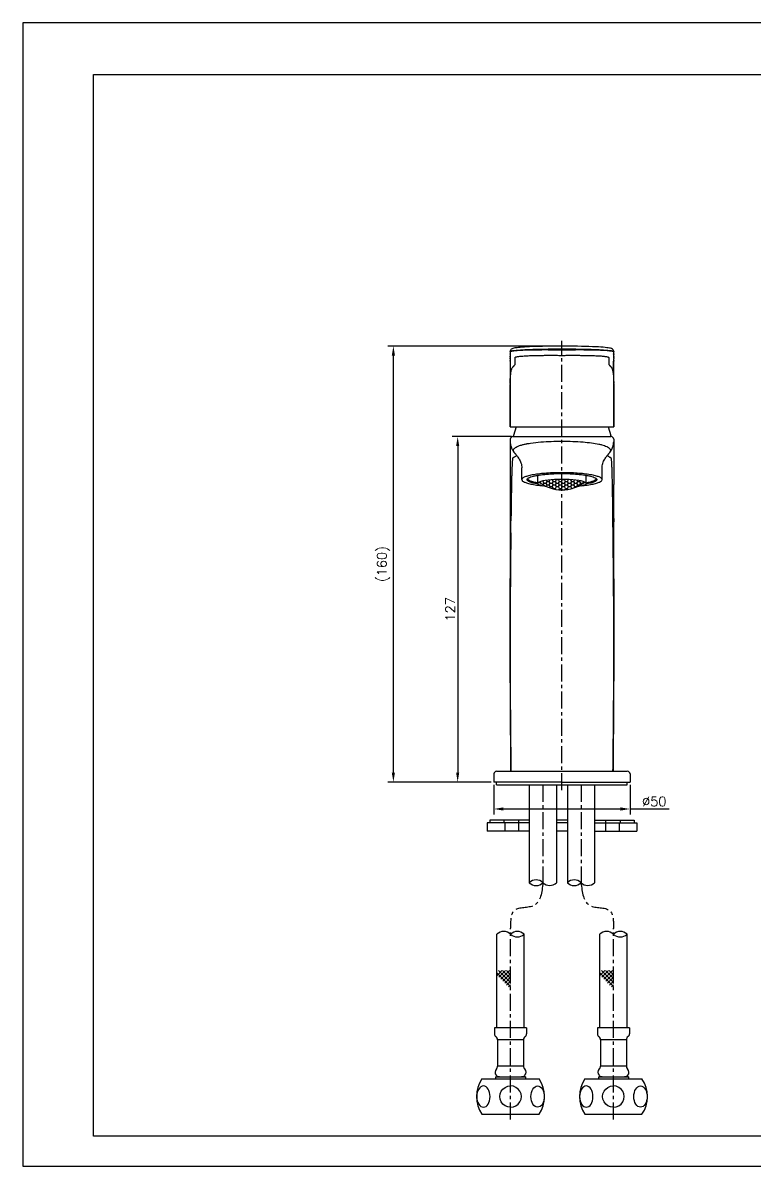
# Model space of a CAD drawing. Extents: x 19896 to 20490, y -3930 to -3510.
# Drawn here: x 19895.9 to 20164.6, y -3930.2 to -3510.2 of the extents above; entities that cross this region are included whole.
import ezdxf

# ---------------------------------------------------------------- set-up
doc = ezdxf.new("R2010")
doc.units = 0
doc.header["$LTSCALE"] = 5
doc.header["$MEASUREMENT"] = 0
doc.linetypes.add('CENTER', pattern=[2, 1.25, -0.25, 0.25, -0.25])
doc.layers.get('0').update_dxf_attribs({"color": 2, "linetype": 'CONTINUOUS'})
doc.layers.get('Defpoints').update_dxf_attribs({"linetype": 'CONTINUOUS'})
for name, color, linetype in [('02___PRT_ALL_AXES', 7, 'CONTINUOUS'), ('CENTER', 1, 'CENTER'), ('CL', 1, 'CENTER'), ('D', 2, 'CONTINUOUS'), ('DIM', 2, 'CONTINUOUS'), ('DWG', 7, 'CONTINUOUS'), ('TXT', 4, 'CONTINUOUS')]:
    doc.layers.add(name, color=color, linetype=linetype)
doc.styles.add('GHS', font='romans', dxfattribs={"bigfont": 'ghs'})
doc.dimstyles.new('HONG', dxfattribs={"dimscale": 0, "dimtxt": 3.5, "dimasz": 3.5, "dimexe": 2, "dimexo": 1, "dimgap": 1, "dimtad": 1, "dimdec": 4, "dimdsep": 46, "dimtxsty": 'GHS', "dimcen": 3, "dimclrd": 2, "dimclre": 2, "dimclrt": 2, "dimadec": 0, "dimazin": 0, "dimtfac": 1, "dimtdec": 4, "dimtmove": 0, "dimatfit": 2, "dimfxl": 0, "dimtvp": 1, "dimtolj": 1, "dimarcsym": 0})

# ---------------------------------------------------------------- blocks, each defined once
blk = doc.blocks.new('*D4')
at = {"layer": 'D', "color": 2, "lineweight": -2}
for p, q in [((20093, -3628.87), (20030.06, -3628.87)), ((20032.06, -3785.58), (20032.06, -3632.37)), ((20068, -3789.08), (20030.06, -3789.08))]:
    blk.add_line(p, q, dxfattribs=at)
at = {"layer": 'D', "color": 2}
for points in [[(20031.47, -3632.37), (20032.64, -3632.37), (20032.06, -3628.87)], [(20031.47, -3785.58), (20032.64, -3785.58), (20032.06, -3789.08)]]:
    blk.add_solid(points, dxfattribs=at)
at = {"layer": 'Defpoints', "color": 0}
for p in [(20032.06, -3628.87), (20094, -3628.87), (20069, -3789.08)]:
    blk.add_point(p, dxfattribs=at)
at = {"layer": 'D', "color": 2, "insert": (20028.39, -3708.97), "char_height": 3.5, "attachment_point": 5, "rotation": 90, "style": 'GHS'}
blk.add_mtext('\\A1;(160)', dxfattribs=at)
blk = doc.blocks.new('*D0')
at = {"layer": 'D', "color": 2, "lineweight": -2}
for p, q in [((20069, -3790.08), (20069, -3800.95)), ((20119, -3790.08), (20119, -3800.95)), ((20072.5, -3798.95), (20115.5, -3798.95)), ((20119, -3798.95), (20133.34, -3798.95))]:
    blk.add_line(p, q, dxfattribs=at)
at = {"layer": 'D', "color": 2}
for points in [[(20072.5, -3798.36), (20072.5, -3799.53), (20069, -3798.95)], [(20115.5, -3798.36), (20115.5, -3799.53), (20119, -3798.95)]]:
    blk.add_solid(points, dxfattribs=at)
at = {"layer": 'Defpoints', "color": 0}
for p in [(20069, -3789.08), (20119, -3789.08), (20119, -3798.95)]:
    blk.add_point(p, dxfattribs=at)
at = {"layer": 'D', "color": 2, "insert": (20127.92, -3796.2), "char_height": 3.5, "attachment_point": 5, "style": 'GHS'}
blk.add_mtext('\\A1;%%C50', dxfattribs=at)
blk = doc.blocks.new('*D8')
at = {"layer": 'D', "color": 2, "lineweight": -2}
for p, q in [((20075.47, -3662.13), (20053.68, -3662.13)), ((20055.68, -3665.63), (20055.68, -3785.58)), ((20068, -3789.08), (20053.68, -3789.08))]:
    blk.add_line(p, q, dxfattribs=at)
at = {"layer": 'D', "color": 2}
for points in [[(20055.1, -3665.63), (20056.26, -3665.63), (20055.68, -3662.13)], [(20055.1, -3785.58), (20056.26, -3785.58), (20055.68, -3789.08)]]:
    blk.add_solid(points, dxfattribs=at)
at = {"layer": 'Defpoints', "color": 0}
for p in [(20076.47, -3662.13), (20055.68, -3789.08), (20069, -3789.08)]:
    blk.add_point(p, dxfattribs=at)
at = {"layer": 'D', "color": 2, "insert": (20052.93, -3725.6), "char_height": 3.5, "attachment_point": 5, "rotation": 90, "style": 'GHS'}
blk.add_mtext('\\A1;127', dxfattribs=at)

msp = doc.modelspace()

# ---------------------------------------------------------------- hatches: boundary and pattern name
at = {"layer": 'D', "ltscale": 0.6}
h = msp.add_hatch(dxfattribs=at)
h.set_pattern_fill('HONEY', color=256, scale=6)
h.set_pattern_definition([(0, (950.0783, -3700.6751), (1.125, 0.649519053), [0.75, -1.5]), (120, (950.0783, -3700.6751), (-1.125, 0.649519053), [0.75, -1.5]), (60, (950.0783, -3700.6751), (2e-16, 1.299038106), [-1.5, 0.75])])
edge = h.paths.add_edge_path()
edge.add_ellipse((20094.00169, -3668.20205), major_axis=(0, -13.52487), ratio=0.998161325, start_angle=360, end_angle=385.1028991)
edge.add_ellipse((20094.00169, -3668.20205), major_axis=(0, -13.52487), ratio=0.998161325, start_angle=385.1028991, end_angle=398.1755661)
edge.add_ellipse((20094.00169, -3679.33898), major_axis=(-8.9, 0), ratio=0.16301043, start_angle=200.3597254, end_angle=270)
edge.add_line((20094.00169, -3677.88819), (20094.00169, -3681.72692))
edge = h.paths.add_edge_path()
edge.add_ellipse((20094.00169, -3668.20205), major_axis=(0, -13.52487), ratio=0.998161325, start_angle=334.8971009, end_angle=360)
edge.add_line((20094.00169, -3681.72692), (20094.00169, -3677.88819))
edge.add_ellipse((20094.00169, -3679.33898), major_axis=(-8.9, 0), ratio=0.16301043, start_angle=270, end_angle=339.6402746)
edge.add_ellipse((20094.00169, -3668.20205), major_axis=(0, -13.52487), ratio=0.998161325, start_angle=321.8244339, end_angle=334.8971009)

# ---------------------------------------------------------------- linework, layer by layer
at = {"color": 7, "linetype": 'Continuous'}
for p, q in [((20074.9578, -3630.88983), (20074.94943, -3631.04855)), ((20074.94955, -3631.04853), (20074.94947, -3631.04038)), ((20074.94947, -3631.04038), (20074.94947, -3631.22907)), ((20074.9981, -3632.13784), (20074.99794, -3632.17756)), ((20074.99794, -3632.18462), (20074.99887, -3632.30185)), ((20074.99794, -3632.18462), (20074.9988, -3632.28274)), ((20074.99799, -3631.98227), (20074.998, -3632.18462)), ((20074.99922, -3631.86522), (20074.99807, -3632.01845)), ((20074.99887, -3632.30185), (20075.00168, -3632.4865)), ((20075.00168, -3632.4865), (20075.00238, -3632.57032)), ((20075.00169, -3632.74771), (20075.00169, -3632.94767)), ((20075.00186, -3632.87164), (20075.00177, -3632.94059)), ((20075.00177, -3632.94059), (20075.00177, -3632.94762)), ((20075.00177, -3632.94762), (20075.00244, -3633.20656)), ((20075.00206, -3632.79939), (20075.00186, -3632.87164)), ((20075.00199, -3632.50584), (20075.00243, -3632.57992)), ((20075.00238, -3632.57032), (20075.00251, -3632.63191)), ((20075.00243, -3632.57992), (20075.00251, -3632.63192)), ((20094.00171, -3628.91767), (20091.21175, -3628.92905)), ((20112.99355, -3631.85692), (20112.98982, -3631.78886)), ((20112.99941, -3631.95488), (20112.99355, -3631.85692)), ((20112.99841, -3631.746), (20113.00293, -3631.8344)), ((20113.00103, -3632.72382), (20113.00087, -3632.65839)), ((20113.00094, -3632.59273), (20113.0014, -3632.5126)), ((20113.00134, -3632.805), (20113.00103, -3632.72382)), ((20113.00104, -3633.21113), (20113.00113, -3632.56198)), ((20113.00113, -3632.56198), (20113.00478, -3632.25941)), ((20113.00117, -3632.55925), (20113.00151, -3632.65233)), ((20113.00166, -3632.87099), (20113.00134, -3632.80496)), ((20113.0014, -3632.82143), (20113.00134, -3632.805)), ((20113.00164, -3632.92185), (20113.0014, -3632.82143)), ((20113.00151, -3632.65233), (20113.00153, -3632.65836)), ((20113.00153, -3632.65836), (20113.00164, -3632.74768)), ((20113.00162, -3633.00393), (20113.00166, -3632.94731)), ((20113.00166, -3632.94731), (20113.00164, -3632.92185)), ((20113.00274, -3632.40026), (20113.00433, -3632.30213)), ((20113.00293, -3631.8344), (20113.00524, -3631.9342)), ((20113.00538, -3632.02316), (20113.00432, -3631.87825)), ((20113.00433, -3632.30213), (20113.00458, -3632.28537)), ((20113.00458, -3632.28537), (20113.00484, -3632.26564)), ((20113.00478, -3632.25941), (20113.00517, -3632.17539)), ((20113.00484, -3632.26564), (20113.00501, -3632.25164)), ((20113.00501, -3632.25164), (20113.00539, -3632.17759)), ((20113.00524, -3631.9342), (20113.00543, -3631.98227)), ((20113.00538, -3632.17759), (20113.00538, -3631.98228)), ((20113.05389, -3631.04037), (20113.05381, -3631.04853)), ((20113.05389, -3631.22905), (20113.05389, -3631.04037)), ((20074.94948, -3634.45503), (20074.95023, -3643.42118)), ((20074.99814, -3633.56103), (20074.99795, -3633.51313)), ((20074.99799, -3633.51313), (20074.99828, -3633.91868)), ((20074.99828, -3633.91868), (20075.00095, -3634.17826)), ((20075.00248, -3633.26132), (20074.99877, -3633.62654)), ((20075.00095, -3634.17826), (20075.00639, -3634.45831)), ((20075.00244, -3633.20656), (20075.00248, -3633.26132)), ((20075.01536, -3635.3805), (20075.01566, -3635.61242)), ((20075.01553, -3635.45967), (20075.01566, -3635.59091)), ((20112.99423, -3634.62026), (20113.00432, -3634.02509)), ((20113.00086, -3633.26384), (20113.00092, -3633.21207)), ((20113.00092, -3633.21207), (20113.00162, -3633.00393)), ((20113.00113, -3633.14422), (20113.00131, -3633.17059)), ((20113.00514, -3633.70331), (20113.00152, -3633.39663)), ((20113.00406, -3633.37521), (20113.00527, -3633.47646)), ((20113.00432, -3634.02509), (20113.00538, -3633.81337)), ((20113.00527, -3633.47646), (20113.0054, -3633.51312)), ((20113.00538, -3633.81327), (20113.00538, -3633.51312)), ((20113.04936, -3644.51231), (20113.0539, -3634.45502)), ((20074.95023, -3643.42118), (20074.99377, -3650.54005)), ((20113.00518, -3651.59619), (20113.04936, -3644.51231)), ((20074.99798, -3651.53205), (20074.99782, -3651.48683)), ((20074.9986, -3651.71878), (20074.99817, -3651.58968)), ((20074.99955, -3652.04822), (20074.9986, -3651.71878)), ((20113.00216, -3658.52788), (20113.00541, -3651.52779)), ((20113.00613, -3651.32918), (20113.00541, -3651.52779)), ((20075.00173, -3658.52788), (20113.00165, -3658.52788)), ((20076.00151, -3662.12788), (20112.00169, -3662.12788)), ((20077.18867, -3658.52788), (20076.18539, -3661.7384)), ((20110.93867, -3658.52788), (20111.94196, -3661.7384)), ((20075.00169, -3663.12788), (20075.00115, -3679.81599)), ((20075.00188, -3664.20865), (20075.00233, -3664.27826)), ((20075.00212, -3664.23226), (20075.00229, -3664.25173)), ((20113.00099, -3664.28405), (20113.00143, -3664.22199)), ((20113.00169, -3663.12788), (20113.00219, -3679.80351)), ((20076.87313, -3668.4787), (20076.87875, -3668.48437)), ((20111.04852, -3668.5657), (20111.09232, -3668.51392)), ((20079.25167, -3677.95931), (20079.25167, -3673.60723)), ((20108.75167, -3677.95931), (20108.75167, -3673.60716)), ((20074.9864, -3682.44068), (20074.9777, -3694.03049)), ((20075.00115, -3679.81599), (20074.9864, -3682.44068)), ((20113.01922, -3683.07876), (20113.00219, -3679.80351)), ((20113.02187, -3691.43308), (20113.01922, -3683.07876)), ((20113.04746, -3703.2829), (20113.02187, -3691.43308)), ((20074.9777, -3694.03049), (20074.95345, -3704.06198)), ((20113.12355, -3725.46546), (20113.04746, -3703.2829)), ((20113.0873, -3758.05155), (20113.12915, -3746.2102)), ((20074.91933, -3758.72616), (20075.04699, -3785.08003)), ((20112.95639, -3785.08003), (20113.0873, -3758.05155)), ((20069.00169, -3786.08003), (20069.00169, -3789.08003)), ((20070.00169, -3785.08003), (20118.00169, -3785.08003)), ((20119.00169, -3786.08003), (20119.00169, -3789.08003)), ((20094.00172, -3789.08003), (20119.00169, -3789.08003))]:
    msp.add_line(p, q, dxfattribs=at)
at = {"color": 2}
for p, q in [((20070.10311, -3859.1094), (20075.10311, -3864.1094)), ((20070.14433, -3860.07665), (20071.8963, -3858.32467)), ((20070.73259, -3858.32467), (20075.10311, -3862.69519)), ((20070.85143, -3860.78375), (20073.31052, -3858.32467)), ((20071.55854, -3861.49086), (20074.72473, -3858.32467)), ((20072.14681, -3858.32467), (20075.10311, -3861.28097)), ((20072.26565, -3862.19797), (20075.10311, -3859.36051)), ((20073.56102, -3858.32467), (20075.10311, -3859.86676)), ((20107.90472, -3859.1094), (20112.90472, -3864.1094)), ((20107.94594, -3860.07665), (20109.69792, -3858.32467)), ((20108.53421, -3858.32467), (20112.90472, -3862.69519)), ((20108.65305, -3860.78375), (20111.11213, -3858.32467)), ((20109.36016, -3861.49086), (20112.52634, -3858.32467)), ((20109.94842, -3858.32467), (20112.90472, -3861.28097)), ((20110.06726, -3862.19797), (20112.90472, -3859.36051)), ((20111.36264, -3858.32467), (20112.90472, -3859.86676)), ((20072.97275, -3862.90508), (20075.10311, -3860.77472)), ((20073.67986, -3863.61218), (20075.10311, -3862.18893)), ((20074.38697, -3864.31929), (20075.10311, -3863.60315)), ((20110.77437, -3862.90508), (20112.90472, -3860.77472)), ((20111.48148, -3863.61218), (20112.90472, -3862.18893)), ((20112.18858, -3864.31929), (20112.90472, -3863.60315))]:
    msp.add_line(p, q, dxfattribs=at)
at = {"linetype": 'Continuous'}
msp.add_lwpolyline([(19895.91222, -3930.15456), (20489.91222, -3930.15456), (20489.91222, -3510.15456), (19895.91222, -3510.15456)], close=True, dxfattribs=at)
at = {"color": 7, "linetype": 'Continuous'}
for points in [[(20074.94948, -3631.22734), (20074.95308, -3631.36045), (20074.98615, -3631.65343)], [(20091.21175, -3628.92905), (20089.72594, -3628.9446), (20088.28719, -3628.96633), (20086.90545, -3628.99383), (20085.58953, -3629.02665), (20084.34701, -3629.0643), (20083.1842, -3629.10627), (20082.10568, -3629.15201), (20081.11496, -3629.20097), (20080.21463, -3629.25262), (20079.40516, -3629.30643), (20078.68558, -3629.3619), (20078.05438, -3629.41866), (20077.50998, -3629.47624), (20077.04273, -3629.53496), (20076.65116, -3629.59407), (20076.3052, -3629.65857), (20075.98883, -3629.73831), (20075.69497, -3629.85224), (20075.39089, -3630.05368), (20075.15314, -3630.33252), (20075.01878, -3630.61512), (20074.9578, -3630.88983)], [(20074.98615, -3631.65343), (20075.02193, -3631.83165), (20075.03735, -3631.89757)], [(20113.05042, -3630.99594), (20113.0416, -3630.85793), (20112.96413, -3630.55764), (20112.79799, -3630.25621), (20112.51653, -3629.97707), (20112.16667, -3629.79032), (20111.83505, -3629.68975), (20111.46649, -3629.61375), (20111.02956, -3629.54459), (20110.51471, -3629.4787), (20109.89197, -3629.41314), (20109.16174, -3629.34914), (20108.32082, -3629.28708), (20107.37093, -3629.22771), (20106.31512, -3629.17174), (20105.15978, -3629.11994), (20103.9136, -3629.07299), (20102.58742, -3629.03151), (20101.19395, -3628.996), (20099.74742, -3628.96687), (20098.26319, -3628.94442), (20096.75745, -3628.92878), (20094.00171, -3628.91767)], [(20112.98535, -3631.75952), (20112.97588, -3631.84123), (20112.96465, -3631.90352), (20112.9827, -3631.8261), (20113.02105, -3631.63027)], [(20113.02105, -3631.63027), (20113.05261, -3631.30661), (20113.05387, -3631.22645)], [(20074.99978, -3634.06471), (20074.98951, -3634.10851), (20074.95229, -3634.36443), (20074.94943, -3634.45246)], [(20075.00639, -3634.45831), (20075.01198, -3634.84646), (20075.01536, -3635.3805)], [(20112.98772, -3635.6621), (20112.98928, -3635.09934), (20112.99423, -3634.62026)], [(20113.0539, -3634.45399), (20113.05166, -3634.37522), (20113.01709, -3634.12319), (20113.00371, -3634.06582)], [(20074.99377, -3650.54005), (20075.0009, -3653.47878), (20075.00156, -3658.52788)], [(20075.00162, -3664.12789), (20075.00267, -3664.22271), (20075.02395, -3664.57375)], [(20075.02395, -3664.57375), (20075.06957, -3664.91943), (20075.13532, -3665.2546), (20075.21751, -3665.57701), (20075.3106, -3665.87833), (20075.4071, -3666.14787), (20075.50646, -3666.39453), (20075.6075, -3666.62167), (20075.71188, -3666.83665), (20075.82389, -3667.04927), (20075.94054, -3667.25408), (20076.06089, -3667.45018), (20076.18243, -3667.63457), (20076.30261, -3667.80485), (20076.41963, -3667.96025), (20076.53161, -3668.10008), (20076.63615, -3668.22334), (20076.73274, -3668.3313), (20076.81396, -3668.4179), (20076.87313, -3668.4787)], [(20111.28229, -3668.32369), (20111.31692, -3668.28583), (20111.35247, -3668.24622), (20111.38887, -3668.20488), (20111.42603, -3668.16182), (20111.46386, -3668.11707), (20111.50228, -3668.07068), (20111.5412, -3668.02269), (20111.58053, -3667.97315), (20111.62018, -3667.92211), (20111.66005, -3667.86965), (20111.70005, -3667.81584), (20111.74009, -3667.76075), (20111.78005, -3667.70451), (20111.81992, -3667.64712), (20111.85964, -3667.58861), (20111.8992, -3667.52898), (20111.93856, -3667.46824), (20111.97771, -3667.40639), (20112.01661, -3667.34344), (20112.05526, -3667.27936), (20112.09363, -3667.21417), (20112.13173, -3667.14779), (20112.16956, -3667.08018), (20112.20712, -3667.0113), (20112.24439, -3666.94111), (20112.28135, -3666.86959), (20112.31798, -3666.7967), (20112.35428, -3666.72238), (20112.39021, -3666.64659), (20112.42576, -3666.56929), (20112.4609, -3666.49043), (20112.4956, -3666.40994), (20112.52982, -3666.32778), (20112.56354, -3666.2439), (20112.5967, -3666.15823), (20112.62926, -3666.07073), (20112.66115, -3665.98136), (20112.69234, -3665.89001), (20112.72272, -3665.79668), (20112.75233, -3665.70097), (20112.78116, -3665.60248), (20112.80908, -3665.50117), (20112.83599, -3665.39683), (20112.86168, -3665.28957), (20112.88597, -3665.17932), (20112.90859, -3665.06652), (20112.92929, -3664.95137), (20112.9478, -3664.8345), (20112.96386, -3664.71657), (20112.9773, -3664.59787), (20112.98791, -3664.47915), (20112.99564, -3664.3597), (20113.00033, -3664.23915), (20113.00176, -3664.12788)], [(20076.86791, -3668.45485), (20076.85433, -3668.44004), (20076.86914, -3668.45705), (20076.92657, -3668.52486), (20077.01863, -3668.63719)], [(20077.01863, -3668.63719), (20077.14194, -3668.79234), (20077.29316, -3668.98833), (20077.46396, -3669.2167), (20077.64593, -3669.46874), (20077.83649, -3669.74393), (20078.03098, -3670.03942), (20078.22662, -3670.35584), (20078.41971, -3670.69349), (20078.6059, -3671.05279), (20078.77997, -3671.43371), (20078.93749, -3671.84021), (20079.07198, -3672.27509), (20079.17624, -3672.74612), (20079.23959, -3673.26319), (20079.25166, -3673.60717)], [(20108.75163, -3673.6071), (20108.75755, -3673.35835), (20108.80302, -3672.87567), (20108.88872, -3672.41433), (20109.00822, -3671.97648), (20109.15467, -3671.56327), (20109.32225, -3671.17301), (20109.50477, -3670.80593), (20109.69739, -3670.46046), (20109.89524, -3670.13631), (20110.09418, -3669.83298), (20110.29103, -3669.54962), (20110.48006, -3669.28979), (20110.65719, -3669.05536), (20110.81519, -3668.85284), (20110.94702, -3668.68863), (20111.04852, -3668.5657)], [(20111.06764, -3668.5431), (20111.07311, -3668.53784), (20111.09868, -3668.51295), (20111.12587, -3668.4861), (20111.15458, -3668.45732), (20111.1847, -3668.42663), (20111.21611, -3668.39409), (20111.24866, -3668.35978), (20111.28229, -3668.32369)], [(20074.95345, -3704.06198), (20074.88281, -3724.34564), (20074.86304, -3735.29886), (20074.87539, -3746.6923), (20074.91933, -3758.72616)], [(20113.12915, -3746.2102), (20113.13873, -3740.69243), (20113.14052, -3735.41098), (20113.12355, -3725.46546)]]:
    msp.add_lwpolyline(points, dxfattribs=at)
for centre, radius, start, end in [((20075.34127, -3631.05333), 0.39094, 179.2970805, 183.4993871), ((20078.90194, -3631.97826), 3.90397, 176.6084812, 180.0589642), ((20078.96467, -3632.17143), 3.96672, 178.4615908, 179.5148713), ((20126.37326, -3632.78185), 51.37153, 179.7445936, 179.9619238), ((20027.79534, -3632.58866), 47.20719, 359.7442303, 359.9471812), ((20071.1252, -3631.61094), 3.89256, 356.400024, 357.3643518), ((20108.70798, -3632.18148), 4.29742, 0.0812295, 3.0225573), ((20128.10124, -3632.64031), 15.10037, 179.8194571, 179.9693735), ((20094.52243, -3633.80183), 19.52445, 179.7298665, 180.006196), ((20097.11652, -3633.79985), 22.11854, 180.0123823, 180.8299639), ((20096.11702, -3633.81043), 21.11906, 179.5011018, 179.7269349), ((20097.36955, -3633.80287), 22.3715, 180.8128236, 181.1106082), ((20127.06673, -3633.26691), 14.06587, 179.9874604, 180.2542493), ((20123.76463, -3633.27892), 10.76375, 180.2683419, 180.6265948), ((20091.15853, -3633.80589), 21.84685, 0.0018796, 0.2690398), ((20172.96322, -3644.24497), 97.99453, 179.0284787, 179.2795334), ((20021.70772, -3644.14149), 91.32618, 0.8410681, 1.0079634), ((19182.34912, -3654.75691), 892.65469, 0.20989328, 0.38998974), ((19228.86073, -3654.8356), 846.14482, 0.22684577, 0.41682572), ((20076.00169, -3663.12788), 1, 90, 180), ((20076.47173, -3661.82788), 0.3, 162.6459754, 270), ((20111.65562, -3661.82788), 0.3, 270, 17.3540246), ((20112.00123, -3663.12814), 0.99999, 0.0145143, 89.9736969), ((20087.66555, -3664.12777), 12.66386, 180.0013329, 180.4727561), ((20092.3031, -3664.12666), 17.30142, 180.0699293, 181.1152116), ((20088.42916, -3664.11944), 13.42752, 180.5644981, 181.6873025), ((20087.26479, -3697.07052), 32.877, 100.388197, 100.7291544), ((20100.2848, -3664.12766), 12.71688, 359.4407993, 359.9987092), ((20107.97579, -3665.38856), 4.41186, 315.0264525, 316.043), ((20082.14563, -3678.33412), 1.06795, 134.1138477, 134.9230177), ((20106.11866, -3677.66411), 0.38295, 0.0357996, 9.2021921), ((20105.85773, -3678.33412), 1.06795, 45.0769432, 45.8861532), ((18722.32389, -3680.94189), 1353.00306, 359.29746084, 359.56513626), ((20070.00169, -3786.08003), 1, 90, 180), ((20118.00169, -3786.08003), 1, 0, 90)]:
    msp.add_arc(centre, radius, start, end, dxfattribs=at)
for centre, radius, start, end in [((20084.50172, -3828.65372), 3.6244, 46.3881408, 133.6118592), ((20084.50172, -3823.54726), 3.52303, 224.7963347, 315.2036653), ((20089.50172, -3823.40624), 3.62378, 226.3787465, 313.6212535), ((20098.50172, -3828.65372), 3.6244, 46.3787473, 133.6118592), ((20098.50172, -3823.54726), 3.52303, 224.7963347, 315.2036653), ((20103.50172, -3823.40624), 3.62378, 226.3787465, 313.6212535), ((20072.60311, -3847.43687), 3.52303, 44.7963347, 135.2036653), ((20077.60311, -3847.57875), 3.6244, 46.3881408, 133.6118592), ((20077.60311, -3842.33041), 3.6244, 226.3881408, 313.6118592), ((20110.40472, -3847.43687), 3.52303, 44.7963347, 135.2036653), ((20115.40472, -3847.57875), 3.6244, 46.3881408, 133.6118592), ((20115.40472, -3842.33041), 3.6244, 226.3881408, 313.6118592)]:
    msp.add_arc(centre, radius, start, end)
for points in [[(20074.95284, -3631.17941), (20074.95062, -3631.19527), (20074.94956, -3631.21133), (20074.94948, -3631.22734)], [(20075.01008, -3631.85535), (20075.00578, -3631.92517), (20075.00127, -3631.99501), (20074.99938, -3632.06493)], [(20074.99795, -3633.51313), (20074.99805, -3633.39333), (20075.00146, -3633.27356), (20075.0022, -3633.15377)], [(20113.00131, -3633.17059), (20113.00182, -3633.2388), (20113.00298, -3633.307), (20113.00406, -3633.37521)]]:
    msp.add_open_spline(points, degree=3, dxfattribs=at)
for points, knots in [([(20074.95054, -3631.04039), (20074.95173, -3631.00395), (20074.96188, -3630.94869), (20074.98684, -3630.87549), (20075.02693, -3630.81671), (20075.10583, -3630.76241), (20075.2306, -3630.71313), (20075.40853, -3630.66456), (20075.75731, -3630.59261), (20076.33213, -3630.50992), (20077.17937, -3630.41848), (20078.22754, -3630.33181), (20079.46386, -3630.25079), (20080.8746, -3630.17659), (20082.44262, -3630.11013), (20084.14915, -3630.05227), (20086.64109, -3629.98634), (20089.93846, -3629.93204), (20092.62533, -3629.91789), (20094.0017, -3629.91767)], [0, 0, 0, 0, 0.005675903, 0.008644582, 0.011999297, 0.016542216, 0.023297878, 0.032819815, 0.045218162, 0.078711973, 0.123153642, 0.177858011, 0.242404743, 0.316001024, 0.397745093, 0.486691063, 0.581779455, 0.785761168, 1, 1, 1, 1]), ([(20075.1401, -3630.93823), (20075.106, -3630.9544), (20075.04984, -3630.98758), (20074.98296, -3631.07127), (20074.9587, -3631.13755), (20074.95284, -3631.17941)], [0, 0, 0, 0, 0.356222885, 0.601047404, 1, 1, 1, 1]), ([(20074.98278, -3642.58343), (20074.99477, -3641.87988), (20075.02207, -3640.878), (20075.10867, -3639.61817), (20075.19348, -3638.83911), (20075.30514, -3638.17087), (20075.44433, -3637.60774), (20075.61493, -3637.14382), (20075.80446, -3636.77026), (20075.97965, -3636.51847), (20076.12117, -3636.35977), (20076.22253, -3636.268), (20076.32328, -3636.19646), (20076.41032, -3636.1215), (20076.48573, -3636.04327), (20076.57442, -3635.94507), (20076.66595, -3635.82697), (20076.75934, -3635.66891), (20076.82082, -3635.52573), (20076.808, -3635.40383), (20076.80384, -3635.32656), (20076.80587, -3635.24725), (20076.80602, -3635.14073), (20076.80355, -3635.00768), (20076.80444, -3634.84781), (20076.80537, -3634.68742), (20076.80699, -3634.47296), (20076.80322, -3634.25821), (20076.80591, -3634.04315), (20076.81627, -3633.88205), (20076.82758, -3633.72141), (20076.82485, -3633.55871), (20076.7887, -3633.4001), (20076.75835, -3633.26681), (20076.76338, -3633.15609), (20076.79108, -3633.071), (20076.85575, -3632.97599), (20076.96657, -3632.91159), (20077.10219, -3632.8642), (20077.32799, -3632.80604), (20077.69625, -3632.74021), (20078.23478, -3632.6668), (20078.89698, -3632.59726), (20079.67871, -3632.53245), (20080.57443, -3632.47319), (20081.57651, -3632.42032), (20083.10006, -3632.35768), (20084.73858, -3632.31806), (20086.48209, -3632.29872), (20088.39927, -3632.28205), (20090.38274, -3632.27996), (20092.42428, -3632.29021), (20093.47081, -3632.30318), (20094.00167, -3632.30299)], [0, 0, 0, 0, 0.077304602, 0.110070394, 0.138713283, 0.163366363, 0.184454295, 0.202345101, 0.217552735, 0.230357594, 0.235910182, 0.240886251, 0.245339001, 0.249474871, 0.253484323, 0.257266895, 0.26402013, 0.269805055, 0.277595899, 0.280328653, 0.283158551, 0.286108052, 0.289035651, 0.294863952, 0.300725664, 0.306598632, 0.312485522, 0.324286377, 0.330194291, 0.336108736, 0.342014397, 0.347900285, 0.353883282, 0.359860261, 0.362824375, 0.36593893, 0.369583665, 0.375190218, 0.379611717, 0.385400825, 0.400762733, 0.420691286, 0.4451026, 0.473904634, 0.506864903, 0.543721219, 0.584146596, 0.674384717, 0.723771607, 0.775706052, 0.885019901, 0.941678067, 1, 1, 1, 1]), ([(20094.0017, -3630.36957), (20093.4273, -3630.36967), (20092.28324, -3630.35608), (20090.0328, -3630.33599), (20087.82896, -3630.32907), (20085.69011, -3630.33649), (20083.73331, -3630.34798), (20081.89226, -3630.38453), (20080.18262, -3630.44553), (20079.06426, -3630.49777), (20078.06891, -3630.55674), (20077.20509, -3630.62165), (20076.4795, -3630.69108), (20075.8961, -3630.76523), (20075.50186, -3630.83106), (20075.26565, -3630.88978), (20075.17618, -3630.92112), (20075.1401, -3630.93823)], [0, 0, 0, 0, 0.091188156, 0.181630707, 0.357283466, 0.441050753, 0.521183585, 0.667938635, 0.733358146, 0.792765223, 0.845671771, 0.891644415, 0.930283636, 0.961366702, 0.985012621, 0.993662115, 1, 1, 1, 1]), ([(20094.00167, -3632.30299), (20094.26986, -3632.30357), (20094.80035, -3632.29869), (20095.8462, -3632.28954), (20097.12828, -3632.28219), (20098.63811, -3632.28108), (20100.10495, -3632.2864), (20101.51678, -3632.29868), (20103.25961, -3632.31799), (20104.89769, -3632.3575), (20106.42077, -3632.42007), (20107.42278, -3632.4728), (20108.31872, -3632.53195), (20109.10091, -3632.59666), (20109.76358, -3632.66621), (20110.30274, -3632.73953), (20110.67177, -3632.80543), (20110.89847, -3632.86332), (20111.03484, -3632.91078), (20111.14647, -3632.97489), (20111.2118, -3633.06996), (20111.23982, -3633.15504), (20111.24511, -3633.26571), (20111.21499, -3633.39897), (20111.17871, -3633.55743), (20111.17568, -3633.72003), (20111.18705, -3633.88057), (20111.19762, -3634.04156), (20111.19955, -3634.2565), (20111.1961, -3634.52454), (20111.19912, -3634.79219), (20111.19968, -3635.00552), (20111.19767, -3635.13845), (20111.19748, -3635.24491), (20111.19957, -3635.3242), (20111.19589, -3635.4015), (20111.18204, -3635.52241), (20111.24196, -3635.66512), (20111.33431, -3635.82212), (20111.42468, -3635.94014), (20111.51266, -3636.03789), (20111.58744, -3636.11606), (20111.67334, -3636.1914), (20111.77333, -3636.2626), (20111.87471, -3636.35251), (20112.01663, -3636.50875), (20112.191, -3636.75847), (20112.38175, -3637.12833), (20112.55236, -3637.58843), (20112.69363, -3638.14673), (20112.80603, -3638.81024), (20112.89166, -3639.58456), (20112.9796, -3640.83785), (20113.00743, -3641.83471), (20113.01976, -3642.53493)], [0, 0, 0, 0, 0.029516393, 0.058386018, 0.115110388, 0.170622327, 0.224556191, 0.276549937, 0.326012167, 0.416381999, 0.456872957, 0.493779033, 0.526812416, 0.555690052, 0.580154557, 0.600137735, 0.615563852, 0.621394893, 0.625843089, 0.631492841, 0.635153045, 0.638274582, 0.641242688, 0.647225303, 0.653215801, 0.659108541, 0.665020954, 0.670942284, 0.676856566, 0.688671433, 0.700445504, 0.706313739, 0.712150171, 0.715076094, 0.71803241, 0.720871786, 0.723602475, 0.731314729, 0.737092985, 0.743809114, 0.747580627, 0.751574688, 0.755706746, 0.760132713, 0.765073809, 0.77058549, 0.783331105, 0.798458352, 0.816274349, 0.837215266, 0.861748686, 0.890285327, 0.922922329, 1, 1, 1, 1]), ([(20112.76568, -3630.90106), (20112.6573, -3630.8659), (20112.38479, -3630.80989), (20111.90551, -3630.73682), (20111.28585, -3630.66658), (20110.5334, -3630.60005), (20109.65207, -3630.53865), (20108.24012, -3630.46056), (20106.21194, -3630.38383), (20103.50831, -3630.33842), (20100.5087, -3630.3283), (20097.30657, -3630.33929), (20095.11488, -3630.36103), (20094.00169, -3630.36957)], [0, 0, 0, 0, 0.018189881, 0.044256786, 0.077441581, 0.117700624, 0.16484596, 0.218466742, 0.343442097, 0.488820599, 0.65010669, 0.822288278, 1, 1, 1, 1]), ([(20094.0017, -3629.91767), (20095.37804, -3629.91788), (20098.06485, -3629.93206), (20101.36217, -3629.98634), (20103.85407, -3630.05226), (20105.56058, -3630.11011), (20107.1286, -3630.17657), (20108.53934, -3630.25078), (20109.77564, -3630.33181), (20110.82393, -3630.41854), (20111.67125, -3630.50983), (20112.24593, -3630.59224), (20112.5942, -3630.66442), (20112.7719, -3630.71326), (20112.89709, -3630.76256), (20112.97687, -3630.81655), (20113.01791, -3630.87522), (20113.04156, -3630.94892), (20113.05117, -3631.004), (20113.05242, -3631.04039)], [0, 0, 0, 0, 0.21423045, 0.418205415, 0.513291059, 0.602234477, 0.683976215, 0.757572782, 0.822117484, 0.87681809, 0.921281343, 0.954765211, 0.967122675, 0.976623324, 0.983417536, 0.98800756, 0.991376452, 0.994332293, 1, 1, 1, 1]), ([(20112.86803, -3630.94123), (20112.86074, -3630.93771), (20112.82739, -3630.92245), (20112.79286, -3630.90988), (20112.76568, -3630.90106)], [0, 0, 0, 0, 0.220871976, 1, 1, 1, 1]), ([(20112.93942, -3630.98405), (20112.9345, -3630.98031), (20112.91188, -3630.96417), (20112.88747, -3630.95063), (20112.86803, -3630.94123)], [0, 0, 0, 0, 0.222548591, 1, 1, 1, 1]), ([(20113.05405, -3631.22645), (20113.05371, -3631.18494), (20113.04048, -3631.12006), (20112.99799, -3631.03757), (20112.96156, -3631.00082), (20112.93942, -3630.98405)], [0, 0, 0, 0, 0.450499681, 0.69864049, 1, 1, 1, 1]), ([(20075.01566, -3635.61274), (20075.01566, -3636.04367), (20075.00941, -3637.01917), (20074.98167, -3638.64579), (20074.95486, -3640.59143), (20074.94945, -3641.99269), (20074.94947, -3642.74257)], [0, 0, 0, 0, 0.181311175, 0.410434461, 0.684490041, 1, 1, 1, 1]), ([(20074.95089, -3634.45246), (20074.95021, -3634.42844), (20074.95422, -3634.36728), (20074.97831, -3634.27218), (20074.99472, -3634.20014), (20075.00086, -3634.16366)], [0, 0, 0, 0, 0.245489723, 0.622136972, 1, 1, 1, 1]), ([(20075.00226, -3634.23649), (20075.00348, -3634.2993), (20075.01257, -3634.70695), (20075.01495, -3635.11473), (20075.01553, -3635.45967)], [0, 0, 0, 0, 0.154064262, 1, 1, 1, 1]), ([(20113.0539, -3642.7422), (20113.05391, -3642.00341), (20113.04864, -3640.61955), (20113.02251, -3638.69212), (20112.9947, -3637.07096), (20112.98796, -3636.09462), (20112.98773, -3635.66202)], [0, 0, 0, 0, 0.313020168, 0.586328028, 0.816712985, 1, 1, 1, 1]), ([(20113.00272, -3634.16423), (20113.01108, -3634.21304), (20113.03556, -3634.30774), (20113.05435, -3634.40543), (20113.05289, -3634.454)], [0, 0, 0, 0, 0.504747353, 1, 1, 1, 1]), ([(20074.94948, -3642.77488), (20074.94954, -3643.23528), (20074.95442, -3645.20368), (20074.97238, -3647.17201), (20074.98316, -3648.67996)], [0, 0, 0, 0, 0.233896793, 1, 1, 1, 1]), ([(20074.98313, -3648.68101), (20074.97691, -3647.68847), (20074.96391, -3645.7991), (20074.96513, -3643.90957), (20074.97644, -3643.01276)], [0, 0, 0, 0, 0.525317903, 1, 1, 1, 1]), ([(20113.02406, -3642.80092), (20113.04368, -3644.13515), (20113.03345, -3646.97817), (20113.01186, -3649.82078), (20113.00613, -3651.32918)], [0, 0, 0, 0, 0.469389398, 1, 1, 1, 1]), ([(20075.00154, -3658.52788), (20075.00136, -3657.55724), (20075.00096, -3655.39736), (20075.00266, -3653.23746), (20074.99955, -3652.04822)], [0.0927260001, 0.0927260001, 0.0927260001, 0.0927260001, 0.500448991, 1, 1, 1, 1]), ([(20113.00518, -3651.59621), (20113.00092, -3652.86026), (20113.00235, -3655.17083), (20113.002, -3657.48138), (20113.00183, -3658.52788)], [0, 0, 0, 0, 0.4993393462, 0.9127369378, 0.9127369378, 0.9127369378, 0.9127369378]), ([(20076.29233, -3667.66025), (20076.2302, -3667.51961), (20076.14984, -3667.2158), (20076.28256, -3666.7393), (20076.64085, -3666.32165), (20077.18926, -3665.94464), (20077.92794, -3665.60013), (20078.85127, -3665.2965), (20079.94113, -3665.01207), (20080.72625, -3664.84747), (20081.14419, -3664.76827)], [0, 0, 0, 0, 0.073589106, 0.144385103, 0.227426329, 0.331770501, 0.461081582, 0.616209564, 0.796402468, 1, 1, 1, 1]), ([(20081.33652, -3664.73242), (20081.70815, -3664.66429), (20083.33469, -3664.39444), (20084.97667, -3664.22549), (20086.24359, -3664.12779)], [0, 0, 0, 0, 0.229193477, 1, 1, 1, 1]), ([(20086.24375, -3664.12792), (20087.50509, -3664.03065), (20090.09024, -3663.88998), (20092.67859, -3663.84315), (20094.00169, -3663.843)], [0, 0, 0, 0, 0.488793465, 1, 1, 1, 1]), ([(20094.00169, -3663.84294), (20095.32498, -3663.84279), (20097.91361, -3663.88944), (20100.49906, -3664.02997), (20101.76044, -3664.12782)], [0, 0, 0, 0, 0.511226475, 1, 1, 1, 1]), ([(20101.7606, -3664.12781), (20102.80033, -3664.20846), (20104.74099, -3664.39976), (20106.6663, -3664.71832), (20107.55249, -3664.90808)], [0, 0, 0, 0, 0.53503352, 1, 1, 1, 1]), ([(20107.55249, -3664.90808), (20107.92754, -3664.98839), (20108.62895, -3665.15428), (20109.59906, -3665.43277), (20110.40683, -3665.74189), (20110.87304, -3665.99289), (20111.07022, -3666.12745)], [0, 0, 0, 0, 0.307519414, 0.577722086, 0.808599227, 1, 1, 1, 1]), ([(20111.07024, -3666.12743), (20111.1825, -3666.20405), (20111.38324, -3666.35987), (20111.62269, -3666.62594), (20111.77339, -3666.907), (20111.84687, -3667.31156), (20111.70346, -3667.73918), (20111.43585, -3668.13673), (20111.25433, -3668.3445), (20111.15172, -3668.45091)], [0, 0, 0, 0, 0.145967697, 0.271681384, 0.381809531, 0.484139148, 0.705050487, 0.841246143, 1, 1, 1, 1]), ([(20076.05786, -3669.93542), (20076.03621, -3669.94365), (20076.00427, -3669.96029), (20075.95394, -3669.9663), (20075.9199, -3669.98763), (20075.89936, -3670.02348), (20075.87618, -3670.09076), (20075.85498, -3670.21569), (20075.8263, -3670.41126), (20075.79553, -3670.66939), (20075.76281, -3670.98872), (20075.73002, -3671.36845), (20075.69852, -3671.80719), (20075.65734, -3672.50608), (20075.61226, -3673.51673), (20075.56579, -3674.88592), (20075.52183, -3676.45214), (20075.48014, -3678.19783), (20075.44164, -3680.10327), (20075.40616, -3682.1468), (20075.37388, -3684.30496), (20075.34349, -3686.55308), (20075.3152, -3688.86501), (20075.2945, -3690.42477), (20075.28798, -3691.21082)], [0, 0, 0, 0, 0.003247146, 0.004964034, 0.007050346, 0.008569986, 0.010674208, 0.017012883, 0.026269071, 0.038423191, 0.053449824, 0.071286066, 0.091867047, 0.115130192, 0.169458115, 0.233724726, 0.307239355, 0.389172091, 0.478588765, 0.574490848, 0.675776463, 0.781258032, 0.889769783, 1, 1, 1, 1]), ([(20076.2176, -3669.87042), (20076.17774, -3669.88801), (20076.12489, -3669.91076), (20076.0709, -3669.93053), (20076.05789, -3669.93548)], [0, 0, 0, 0, 0.757774275, 1, 1, 1, 1]), ([(20077.32306, -3669.02808), (20077.26585, -3669.09827), (20076.95479, -3669.44425), (20076.56034, -3669.71903), (20076.21756, -3669.87035)], [0, 0, 0, 0, 0.194642448, 1, 1, 1, 1]), ([(20076.55104, -3668.08891), (20076.52401, -3668.05267), (20076.42713, -3667.91666), (20076.3416, -3667.77173), (20076.29236, -3667.66029)], [0, 0, 0, 0, 0.2706541, 1, 1, 1, 1]), ([(20076.87756, -3668.46981), (20076.84672, -3668.43774), (20076.73241, -3668.3156), (20076.62445, -3668.18734), (20076.55104, -3668.08891)], [0, 0, 0, 0, 0.266013554, 1, 1, 1, 1]), ([(20111.7867, -3669.86835), (20111.71995, -3669.84424), (20111.59479, -3669.78227), (20111.41918, -3669.67764), (20111.25583, -3669.57036), (20111.10897, -3669.45818), (20110.97956, -3669.34434), (20110.88073, -3669.25284), (20110.81182, -3669.18094), (20110.75573, -3669.10972), (20110.71273, -3669.05777), (20110.67797, -3669.02994)], [0, 0, 0, 0, 0.151802998, 0.297243587, 0.437370464, 0.569446471, 0.692117837, 0.805842681, 0.857507672, 0.904759284, 1, 1, 1, 1]), ([(20111.94799, -3669.92976), (20111.9354, -3669.92399), (20111.88255, -3669.90117), (20111.82791, -3669.88295), (20111.78683, -3669.86811)], [0, 0, 0, 0, 0.240828117, 1, 1, 1, 1]), ([(20112.74793, -3694.82119), (20112.73011, -3693.09201), (20112.70655, -3690.5097), (20112.66972, -3687.09904), (20112.63483, -3684.62415), (20112.59799, -3682.25337), (20112.55965, -3680.01723), (20112.51824, -3677.9466), (20112.47283, -3676.0725), (20112.42275, -3674.42076), (20112.36779, -3673.00879), (20112.31756, -3671.9882), (20112.27315, -3671.3027), (20112.24, -3670.89612), (20112.20512, -3670.57032), (20112.16691, -3670.32782), (20112.12865, -3670.16159), (20112.09076, -3670.05779), (20112.0555, -3669.99581), (20112.00762, -3669.95642), (20111.9709, -3669.94055), (20111.94788, -3669.93)], [0, 0, 0, 0, 0.207654443, 0.310101483, 0.409581269, 0.50487233, 0.59482293, 0.678140002, 0.753566092, 0.81993306, 0.876572912, 0.923244279, 0.942631039, 0.95905854, 0.972228541, 0.981962898, 0.988534247, 0.992658337, 0.99523089, 0.9969594, 1, 1, 1, 1]), ([(20094.00156, -3675.39797), (20093.04223, -3675.39797), (20091.15914, -3675.4296), (20088.42555, -3675.5707), (20085.90541, -3675.79942), (20083.98633, -3676.06444), (20082.6325, -3676.32116), (20081.77158, -3676.52026), (20081.02757, -3676.73244), (20080.40711, -3676.95531), (20079.91436, -3677.18676), (20079.55202, -3677.42604), (20079.31559, -3677.67604), (20079.2517, -3677.87234), (20079.2517, -3677.95931)], [0, 0, 0, 0, 0.187677095, 0.368366261, 0.535373782, 0.682600567, 0.747140518, 0.804894319, 0.855414507, 0.898409593, 0.933753237, 0.961663691, 0.982985188, 1, 1, 1, 1]), ([(20079.2517, -3677.95931), (20079.2517, -3678.04628), (20079.31559, -3678.24258), (20079.55202, -3678.49258), (20079.91437, -3678.73186), (20080.40712, -3678.9633), (20081.02758, -3679.18618), (20081.77158, -3679.39835), (20082.6325, -3679.59745), (20083.98635, -3679.85417), (20085.39757, -3680.04906), (20086.4855, -3680.16417), (20086.82522, -3680.19705)], [0, 0, 0, 0, 0.0170147106, 0.0383360835, 0.0662461946, 0.1015893527, 0.1445835948, 0.1951029013, 0.2528557289, 0.3173948565, 0.464621248, 0.5313882039, 0.5313882039, 0.5313882039, 0.5313882039]), ([(20085.22252, -3679.57723), (20084.88212, -3679.52154), (20084.26076, -3679.40824), (20083.40372, -3679.21351), (20082.69233, -3679.0093), (20082.11286, -3678.79458), (20081.67014, -3678.56999), (20081.36323, -3678.33952), (20081.2151, -3678.11487), (20081.19546, -3677.93826), (20081.23451, -3677.76101), (20081.32281, -3677.64645), (20081.39149, -3677.57796)], [0.6409489434, 0.6409489434, 0.6409489434, 0.6409489434, 0.7162334871, 0.7787992616, 0.8327473325, 0.8776969651, 0.9135407334, 0.9407340225, 0.9609728843, 0.9698302472, 0.9788249961, 1, 1, 1, 1]), ([(20081.40224, -3677.56738), (20081.42521, -3677.54511), (20081.53336, -3677.44916), (20081.65535, -3677.36992), (20081.75292, -3677.31407)], [0, 0, 0, 0, 0.221564577, 1, 1, 1, 1]), ([(20081.50174, -3677.66387), (20081.50174, -3677.64529), (20081.50743, -3677.56754), (20081.53711, -3677.49274), (20081.56723, -3677.44186)], [0, 0, 0, 0, 0.239117905, 1, 1, 1, 1]), ([(20085.14523, -3679.19565), (20084.87566, -3679.14862), (20084.36098, -3679.05081), (20083.63721, -3678.88336), (20083.00668, -3678.70365), (20082.48089, -3678.51465), (20082.06323, -3678.31866), (20081.75628, -3678.11571), (20081.55571, -3677.904), (20081.50174, -3677.73756), (20081.50174, -3677.66387)], [0.6839775578, 0.6839775578, 0.6839775578, 0.6839775578, 0.7471423581, 0.8048917921, 0.8554163244, 0.898406112, 0.9337558121, 0.9616604025, 0.9829872864, 1, 1, 1, 1]), ([(20081.75292, -3677.31407), (20081.98881, -3677.17904), (20082.57772, -3676.93766), (20083.61397, -3676.64504), (20084.91124, -3676.38156), (20086.43694, -3676.15489), (20088.15393, -3675.97171), (20090.69486, -3675.78855), (20092.66275, -3675.73659), (20094.00168, -3675.73659)], [0, 0, 0, 0, 0.065628926, 0.152696986, 0.259893655, 0.384964587, 0.525028979, 0.676709664, 1, 1, 1, 1]), ([(20108.75164, -3677.95931), (20108.75164, -3677.87234), (20108.68774, -3677.67604), (20108.45132, -3677.42603), (20108.08897, -3677.18676), (20107.59622, -3676.95532), (20106.97576, -3676.73244), (20106.23176, -3676.52027), (20105.37084, -3676.32117), (20104.017, -3676.06445), (20102.0979, -3675.79942), (20099.5777, -3675.57069), (20096.84406, -3675.4296), (20094.96091, -3675.39797), (20094.00156, -3675.39797)], [0, 0, 0, 0, 0.017014716, 0.03833609, 0.066246199, 0.101589351, 0.144583585, 0.195102882, 0.252855699, 0.317394815, 0.464621189, 0.631629385, 0.812321244, 1, 1, 1, 1]), ([(20094.00168, -3675.73659), (20095.34061, -3675.73659), (20097.3085, -3675.78855), (20099.84943, -3675.97171), (20101.56643, -3676.15489), (20103.09213, -3676.38156), (20104.3894, -3676.64504), (20105.42565, -3676.93766), (20106.01455, -3677.17905), (20106.25044, -3677.31408)], [0, 0, 0, 0, 0.323290661, 0.474971459, 0.61503591, 0.740106832, 0.847303414, 0.93437131, 1, 1, 1, 1]), ([(20101.17814, -3680.19705), (20101.51788, -3680.16417), (20102.6058, -3680.04906), (20104.01701, -3679.85418), (20105.37085, -3679.59745), (20106.23176, -3679.39836), (20106.97577, -3679.18618), (20107.59623, -3678.9633), (20108.08898, -3678.73186), (20108.45132, -3678.49258), (20108.68775, -3678.24258), (20108.75164, -3678.04628), (20108.75164, -3677.95931)], [0.4686051083, 0.4686051083, 0.4686051083, 0.4686051083, 0.5353738437, 0.6826006111, 0.7471405503, 0.8048943407, 0.8554145188, 0.8984095961, 0.9337532338, 0.9616636849, 0.9829851828, 1, 1, 1, 1]), ([(20106.61187, -3677.57796), (20106.68054, -3677.64645), (20106.76884, -3677.76101), (20106.80789, -3677.93826), (20106.78826, -3678.11487), (20106.64013, -3678.33952), (20106.33321, -3678.56999), (20105.89049, -3678.79458), (20105.31102, -3679.0093), (20104.59964, -3679.21351), (20103.74261, -3679.40824), (20103.12126, -3679.52153), (20102.78086, -3679.57723)], [0, 0, 0, 0, 0.0211749897, 0.0301697356, 0.0390270989, 0.0592659691, 0.0864592696, 0.1223030493, 0.1672526912, 0.2212007695, 0.2837665492, 0.3590491304, 0.3590491304, 0.3590491304, 0.3590491304]), ([(20106.50161, -3677.66387), (20106.50161, -3677.73756), (20106.44764, -3677.904), (20106.24707, -3678.11571), (20105.94012, -3678.31866), (20105.52247, -3678.51465), (20104.99668, -3678.70365), (20104.36615, -3678.88336), (20103.64238, -3679.05081), (20103.12771, -3679.14862), (20102.85815, -3679.19565)], [0, 0, 0, 0, 0.0170127137, 0.0383395976, 0.0662441882, 0.1015938884, 0.1445836762, 0.1951082088, 0.2528576435, 0.3160209327, 0.3160209327, 0.3160209327, 0.3160209327]), ([(20106.25044, -3677.31408), (20106.28548, -3677.33414), (20106.40907, -3677.40859), (20106.52644, -3677.49498), (20106.60111, -3677.56738)], [0, 0, 0, 0, 0.279620775, 1, 1, 1, 1]), ([(20106.43613, -3677.44186), (20106.44387, -3677.45494), (20106.47124, -3677.50553), (20106.48993, -3677.56109), (20106.49669, -3677.60287)], [0, 0, 0, 0, 0.264312724, 1, 1, 1, 1]), ([(20074.9824, -3688.28247), (20074.98246, -3688.62571), (20074.99128, -3689.13174), (20075.02228, -3689.78556), (20075.05416, -3690.22377), (20075.09449, -3690.60062), (20075.14289, -3690.89637), (20075.19264, -3691.08652), (20075.24248, -3691.18164), (20075.27333, -3691.20763), (20075.28798, -3691.21082)], [0, 0, 0, 0, 0.345986851, 0.510008251, 0.659709188, 0.788912818, 0.891613952, 0.962383184, 0.984891792, 1, 1, 1, 1]), ([(20074.97555, -3695.14497), (20074.975, -3695.43721), (20074.98121, -3695.86403), (20075.00652, -3696.41099), (20075.03228, -3696.76755), (20075.06589, -3697.06909), (20075.10026, -3697.27757), (20075.13628, -3697.40805), (20075.16291, -3697.47895), (20075.19852, -3697.53133), (20075.22524, -3697.53149)], [0, 0, 0, 0, 0.360923965, 0.527052163, 0.676112649, 0.802558202, 0.901038294, 0.938301873, 0.967002788, 1, 1, 1, 1]), ([(20113.02284, -3692.28596), (20113.02324, -3692.59531), (20113.01609, -3693.04783), (20112.98807, -3693.62838), (20112.95964, -3694.00829), (20112.92263, -3694.32993), (20112.88497, -3694.55243), (20112.84533, -3694.69139), (20112.81638, -3694.76695), (20112.77651, -3694.82195), (20112.74793, -3694.82119)], [0, 0, 0, 0, 0.359222323, 0.525387688, 0.674806216, 0.801731994, 0.900627485, 0.938027752, 0.966808694, 1, 1, 1, 1]), ([(20112.74863, -3785.08003), (20112.8388, -3777.55866), (20112.95548, -3766.27648), (20113.04812, -3751.23314), (20113.07804, -3739.95052), (20113.05501, -3728.6677), (20112.97611, -3717.38531), (20112.86535, -3706.1032), (20112.78669, -3698.58196), (20112.74793, -3694.82119)], [0, 0, 0, 0, 0.250003883, 0.375001362, 0.500000204, 0.625001383, 0.750004852, 0.874997806, 1, 1, 1, 1]), ([(20075.22524, -3697.53149), (20075.14464, -3704.82692), (20075.02473, -3715.77018), (20074.93868, -3730.36183), (20074.92409, -3744.95382), (20075.01773, -3763.19356), (20075.1674, -3777.78468), (20075.25475, -3785.08003)], [0, 0, 0, 0, 0.249998288, 0.374999643, 0.50000018, 0.750001558, 1, 1, 1, 1])]:
    msp.add_open_spline(points, degree=3, knots=knots, dxfattribs=at)
at = {"layer": '02___PRT_ALL_AXES', "color": 7, "linetype": 'Continuous'}
for p, q in [((20085.10169, -3679.33898), (20085.10169, -3676.43311)), ((20102.90169, -3679.33898), (20102.90169, -3676.43316))]:
    msp.add_line(p, q, dxfattribs=at)
for centre, major_axis, ratio, start_param, end_param in [((20094.00169, -3679.33898), (-8.9, 0), 0.16301043, 2.269881952, 7.154896009), ((20094.00169, -3668.20205), (0, -13.52487), 0.998161325, 5.616895985, 6.949474629)]:
    msp.add_ellipse(centre, major_axis=major_axis, ratio=ratio, start_param=start_param, end_param=end_param, dxfattribs=at)
at = {"layer": 'CENTER'}
for p, q in [((20087.00172, -3790.08003), (20087.00172, -3826.02955)), ((20101.00172, -3790.08003), (20101.00172, -3826.02955))]:
    msp.add_line(p, q, dxfattribs=at)
at = {"layer": 'CL'}
for p, q in [((20075.10311, -3913.06836), (20075.10311, -3842.79053)), ((20112.90472, -3913.06836), (20112.90472, -3842.79053))]:
    msp.add_line(p, q, dxfattribs=at)
for points in [[(20087.00172, -3826.02955), (20083.70202, -3834.40214), (20076.54769, -3836.20805), (20075.10311, -3842.79053)], [(20101.00215, -3826.02996), (20104.30561, -3834.42403), (20111.45993, -3836.22993), (20112.90451, -3842.81241)]]:
    msp.add_spline(points, degree=3, dxfattribs=at)
at = {"layer": 'D', "color": 1, "linetype": 'CENTER'}
msp.add_line((20094.00169, -3792.08003), (20094.00169, -3626.91767), dxfattribs=at)
at = {"layer": 'D'}
for p, q in [((20072.58172, -3803.08003), (20072.58172, -3804.08003)), ((20073.00172, -3804.08003), (20073.00172, -3807.08003)), ((20115.00172, -3804.08003), (20115.00172, -3807.08003)), ((20115.42172, -3803.08003), (20115.42172, -3804.08003))]:
    msp.add_line(p, q, dxfattribs=at)
at = {"layer": 'DIM'}
for p, q in [((20079.85311, -3883.77455), (20070.35311, -3883.77455)), ((20117.65472, -3883.77455), (20108.15472, -3883.77455)), ((20079.85311, -3893.38451), (20070.35311, -3893.38451)), ((20117.65472, -3893.38451), (20108.15472, -3893.38451))]:
    msp.add_line(p, q, dxfattribs=at)
at = {"layer": 'DWG'}
for p, q in [((20094.00172, -3789.08003), (20069.00183, -3789.08003)), ((20070.00182, -3790.08003), (20070.00182, -3789.08003)), ((20070.00182, -3790.08003), (20094.00172, -3790.08003)), ((20082.00172, -3790.08003), (20082.00172, -3826.02955)), ((20092.00172, -3790.08003), (20092.00172, -3826.02955)), ((20094.00172, -3790.08003), (20118.00182, -3790.08003)), ((20096.00172, -3790.08003), (20096.00172, -3826.02955)), ((20106.00172, -3790.08003), (20106.00172, -3826.02955)), ((20118.00182, -3790.08003), (20118.00182, -3789.0808)), ((20066.50172, -3804.08003), (20066.50172, -3807.08003)), ((20082.00172, -3804.08003), (20066.50172, -3804.08003)), ((20067.50172, -3803.08003), (20067.50172, -3804.08003)), ((20082.00172, -3803.08003), (20067.50172, -3803.08003)), ((20078.00172, -3803.08003), (20078.00172, -3807.08003)), ((20096.00172, -3803.08003), (20092.00172, -3803.08003)), ((20096.00172, -3804.08003), (20092.00172, -3804.08003)), ((20106.00172, -3803.08003), (20120.50172, -3803.08003)), ((20106.00172, -3804.08003), (20121.50172, -3804.08003)), ((20110.00172, -3803.08003), (20110.00172, -3807.08003)), ((20120.50172, -3803.08003), (20120.50172, -3804.08003)), ((20121.50172, -3804.08003), (20121.50172, -3807.08003)), ((20082.00172, -3807.08003), (20066.50172, -3807.08003)), ((20096.00172, -3807.08003), (20092.00172, -3807.08003)), ((20106.00172, -3807.08003), (20121.50172, -3807.08003)), ((20070.10311, -3879.29024), (20070.10311, -3844.95458)), ((20080.10311, -3879.29024), (20080.10311, -3844.95458)), ((20107.90472, -3879.29024), (20107.90472, -3844.95458)), ((20117.90472, -3879.29024), (20117.90472, -3844.95458)), ((20081.00311, -3879.29024), (20069.20311, -3879.29024)), ((20069.20311, -3879.29024), (20069.20311, -3881.53792)), ((20081.00311, -3879.29024), (20081.00311, -3881.53792)), ((20118.80472, -3879.29024), (20107.00472, -3879.29024)), ((20107.00472, -3879.29024), (20107.00472, -3881.53792)), ((20118.80472, -3879.29024), (20118.80472, -3881.53792)), ((20070.35311, -3883.77455), (20070.35311, -3893.38451)), ((20079.85311, -3883.77455), (20079.85311, -3893.38451)), ((20108.15472, -3883.77455), (20108.15472, -3893.38451)), ((20117.65472, -3883.77455), (20117.65472, -3893.38451)), ((20069.60311, -3897.29024), (20069.60311, -3898.09024)), ((20069.60311, -3897.29024), (20075.10311, -3897.29024)), ((20070.20311, -3897.29024), (20080.60311, -3897.29024)), ((20080.60311, -3897.29024), (20080.40617, -3897.29024)), ((20080.60311, -3897.29024), (20080.60311, -3898.09024)), ((20107.40472, -3897.29024), (20107.40472, -3898.09024)), ((20107.40472, -3897.29024), (20112.90472, -3897.29024)), ((20108.00472, -3897.29024), (20118.40472, -3897.29024)), ((20118.40472, -3897.29024), (20118.20779, -3897.29024)), ((20118.40472, -3897.29024), (20118.40472, -3898.09024)), ((20064.60311, -3898.09024), (20085.60311, -3898.09024)), ((20102.40472, -3898.09024), (20123.40472, -3898.09024)), ((20064.60311, -3911.09024), (20085.60311, -3911.09024)), ((20102.40472, -3911.09024), (20123.40472, -3911.09024))]:
    msp.add_line(p, q, dxfattribs=at)
for centre, radius, start, end in [((20070.45311, -3881.53792), 1.25, 180, 234.4214743), ((20068.85311, -3883.77455), 1.5, 0, 54.4214743), ((20081.35311, -3883.77455), 1.5, 125.5785257, 180), ((20079.75311, -3881.53792), 1.25, 305.5785257, 0), ((20108.25472, -3881.53792), 1.25, 180, 234.4214743), ((20106.65472, -3883.77455), 1.5, 0, 54.4214743), ((20119.15472, -3883.77455), 1.5, 125.5785257, 180), ((20117.55472, -3881.53792), 1.25, 305.5785257, 0), ((20068.85311, -3893.38451), 1.5, 314.2663389, 0), ((20081.35311, -3893.38451), 1.5, 180, 225.7336611), ((20106.65472, -3893.38451), 1.5, 314.2663389, 0), ((20119.15472, -3893.38451), 1.5, 180, 225.7336611), ((20071.05179, -3895.64024), 1.65, 134.2663389, 222.0731288), ((20071.05179, -3895.64024), 1.65, 222.0731288, 259.6550493), ((20071.05179, -3895.64024), 1.65, 259.6550493, 270), ((20079.15443, -3895.64024), 1.65, 270, 280.3449507), ((20079.15443, -3895.64024), 1.65, 280.3449507, 317.9268712), ((20079.15443, -3895.64024), 1.65, 317.9268712, 45.7336611), ((20108.85341, -3895.64024), 1.65, 134.2663389, 222.0731288), ((20108.85341, -3895.64024), 1.65, 222.0731288, 259.6550493), ((20108.85341, -3895.64024), 1.65, 259.6550493, 270), ((20116.95604, -3895.64024), 1.65, 270, 280.3449507), ((20116.95604, -3895.64024), 1.65, 280.3449507, 317.9268712), ((20116.95604, -3895.64024), 1.65, 317.9268712, 45.7336611), ((20074.16561, -3904.59024), 11.5625, 145.7945421, 214.2054579), ((20076.04061, -3904.59024), 11.5625, 325.7945421, 34.2054579), ((20111.96722, -3904.59024), 11.5625, 145.7945421, 214.2054579), ((20113.84222, -3904.59024), 11.5625, 325.7945421, 34.2054579)]:
    msp.add_arc(centre, radius, start, end, dxfattribs=at)
at = {"layer": 'DWG', "extrusion": (0, 0, -1)}
for centre in [(20065.14382, -3904.59789), (20102.94543, -3904.59789)]:
    msp.add_ellipse(centre, major_axis=(0, 3.90287), ratio=0.627611633, dxfattribs=at)
for centre in [(20075.10311, -3904.59789), (20112.90472, -3904.59789)]:
    msp.add_ellipse(centre, major_axis=(-3.98229, 0), ratio=0.980057325, start_param=4.71238898, end_param=7.853981634, dxfattribs=at)
at = {"layer": 'DWG'}
for centre in [(20075.10311, -3904.59789), (20112.90472, -3904.59789)]:
    msp.add_ellipse(centre, major_axis=(3.98229, 0), ratio=0.980057325, start_param=4.71238898, end_param=7.853981634, dxfattribs=at)
for centre in [(20085.0624, -3904.59789), (20122.86402, -3904.59789)]:
    msp.add_ellipse(centre, major_axis=(0, 3.90287), ratio=0.627611633, dxfattribs=at)
at = {"layer": 'TXT', "color": 4}
for p, q in [((19921.91222, -3529.15456), (20475.91222, -3529.15456)), ((19921.91222, -3919.15456), (19921.91222, -3529.15456))]:
    msp.add_line(p, q, dxfattribs=at)
at = {"layer": 'TXT', "color": 4, "linetype": 'Continuous'}
msp.add_line((20475.91222, -3919.15456), (19921.91222, -3919.15456), dxfattribs=at)

# ---------------------------------------------------------------- dimensions: what is measured, and where the dimension line sits
at = {"layer": 'D'}
for base, p1, p2, text, override, picture, middle in [((20032.05545, -3628.86989), (20069.00169, -3789.0801), (20094.00175, -3628.86989), '(160)', {"dimscale": 1}, '*D4', (20032.05545, -3708.97499)), ((20055.67899, -3789.08003), (20076.47173, -3662.12788), (20069.00183, -3789.08003), '127', {"dimscale": 1, "dimfxl": 3}, '*D8', (20055.67899, -3725.60396))]:
    dim = msp.add_linear_dim(base=base, p1=p1, p2=p2, angle=90, text=text, dimstyle='HONG', override=override, dxfattribs=at)
    dim.commit()
    dim.dimension.update_dxf_attribs({"geometry": picture, "text_midpoint": middle, "dimtype": 128})
dim = msp.add_linear_dim(base=(20119.00169, -3798.94612), p1=(20069.00169, -3789.08003), p2=(20119.00169, -3789.08003), text='%%C<>', dimstyle='HONG', override={"dimscale": 1}, dxfattribs=at)
dim.commit()
dim.dimension.update_dxf_attribs({"geometry": '*D0', "text_midpoint": (20127.91835, -3798.94612), "dimtype": 128})

doc.saveas('drawing.dxf')
